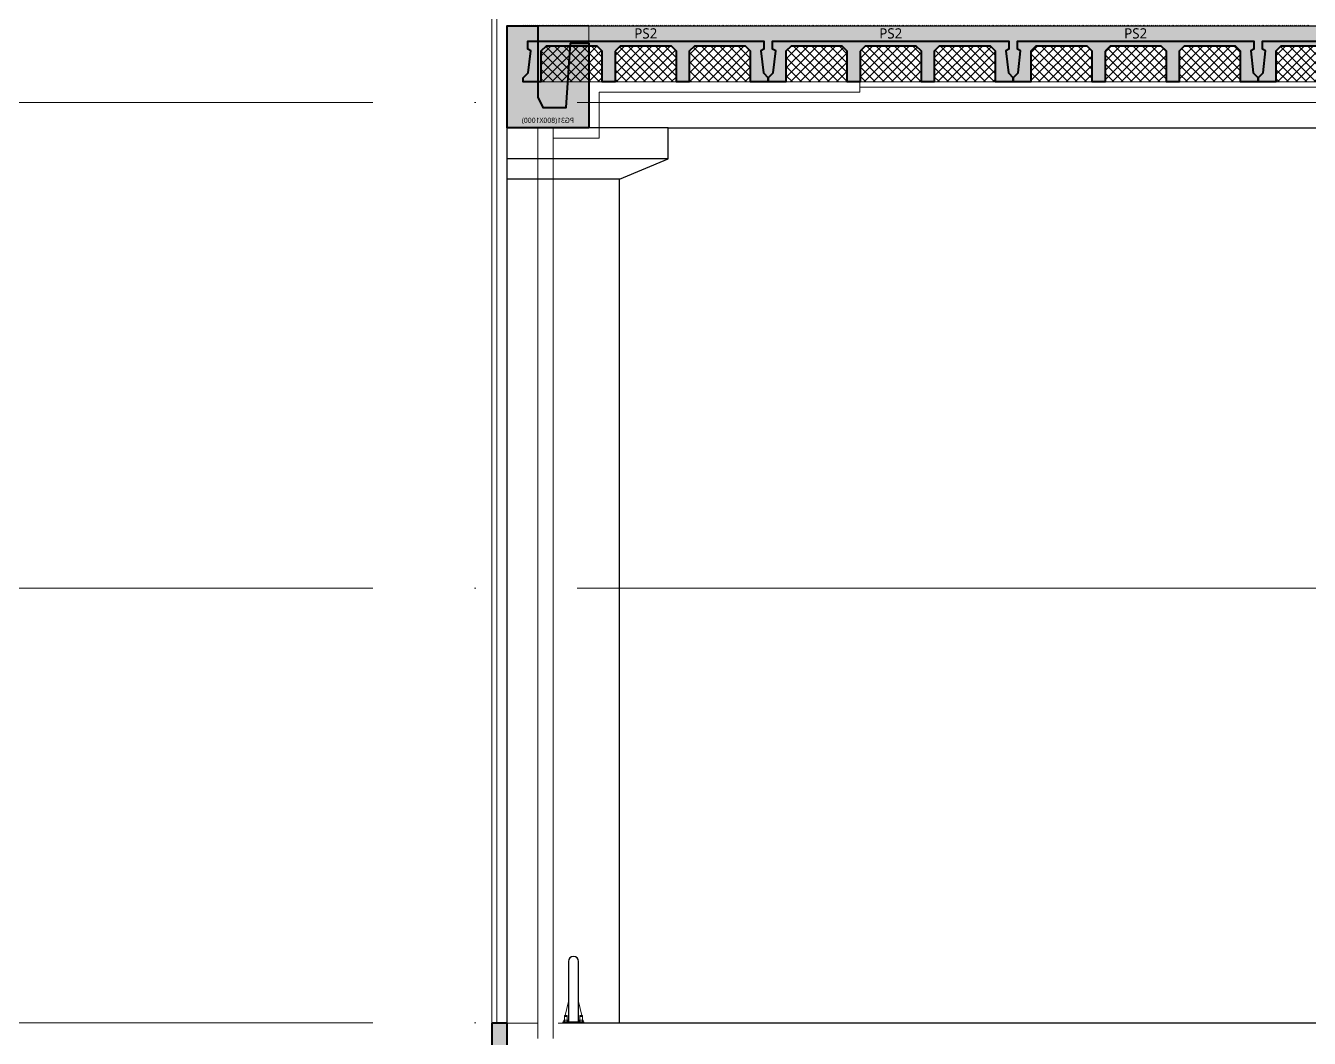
# Model space of a CAD drawing. Header units: millimetres. Extents: x 0 to 420000, y 0 to 297000.
# Drawn here: x 106806 to 119357, y 34300 to 44200 of the extents above; entities that cross this region are included whole.
import ezdxf
from ezdxf.enums import TextEntityAlignment as Align

# ---------------------------------------------------------------- set-up
doc = ezdxf.new("R2010")
doc.units = ezdxf.units.MM
doc.linetypes.add('0731_main_plan$0$form_$0$y-Landschaft$0$_$1$20120914_Verkehrsflächen_Grün$0$20120628_xref - Gammel$1$3_H-GL_F1_U3 - Default$0${ Offset Lines }', pattern=[0])
doc.linetypes.add('CEN', pattern=[62, 60, -1, 0, -1])
for name, color, linetype, lineweight in [('A-AXIS-LINE', 1, 'CEN', 15), ('A-CONC-LIN1', 2, 'Continuous', 40), ('A-CONC-LIN2', 7, 'Continuous', 25), ('A-ELEV-LIN2', 7, 'Continuous', 25), ('A-ELEV-LIN3', 8, 'Continuous', 18), ('A-WAXM-PANL', 6, 'Continuous', 20), ('A-XXXX-FIN2', 6, 'Continuous', 20), ('A-XXXX-INSL1', 15, 'Continuous', 18), ('A-XXXX-INSL2', 8, 'Continuous', 18)]:
    doc.layers.add(name, color=color, linetype=linetype, lineweight=lineweight)
doc.layers.add('A-CONC-SOLD', color=253, linetype='CEN')
doc.layers.add('A-XXXX-NPLT', color=144, linetype='Continuous', lineweight=15, plot=False)
doc.styles.add('맑은고딕', font='')
doc.styles.get('맑은고딕').set_extended_font_data('Malgun Gothic')

# ---------------------------------------------------------------- blocks, each defined once
blk = doc.blocks.new('axis(211208)')
at = {"layer": 'A-AXIS-LINE', "ltscale": 1000}
for p, q in [((4631788.1, -422118.7), (4955413.1, -422118.7)), ((4631788.1, -426868.7), (4955413.1, -426868.7)), ((4631788.1, -431118.7), (4955413.1, -431118.7))]:
    blk.add_line(p, q, dxfattribs=at)
blk = doc.blocks.new('지하2층')
at = {"layer": 'A-CONC-SOLD'}
h = blk.add_hatch(color=256, dxfattribs=at)
h.dxf.hatch_style = 1
h.paths.add_polyline_path([(4879374, -392169), (4878974, -392169), (4878974, -391119), (4878824, -391119), (4878824, -391369), (4878374, -391369), (4878374, -392369), (4878324, -392369), (4878324, -393069), (4878674, -393069), (4878674, -401669), (4877924, -401669), (4877924, -401119), (4877724, -401119), (4877724, -401669), (4801524, -401669), (4801524, -401129), (4801324, -401129), (4801324, -401969), (4801494, -401969), (4801479, -401978), (4801479, -402319), (4759169, -402319), (4759169, -401978), (4759154, -401969), (4759324, -401969), (4759324, -401129), (4759124, -401129), (4759124, -401669), (4682924, -401669), (4682924, -401119), (4682724, -401119), (4682724, -401669), (4681974, -401669), (4681974, -393069), (4682324, -393069), (4682324, -392369), (4682274, -392369), (4682274, -391369), (4681824, -391369), (4681824, -391119), (4681674, -391119), (4681674, -392169), (4681274, -392169), (4681274, -401969), (4758324, -401969), (4758324, -402619), (4802324, -402619), (4802324, -401969), (4879374, -401969)])
at = {"layer": 'A-CONC-LIN1'}
for points in [[(4681674, -391119), (4681674, -392169), (4681274, -392169), (4681274, -401969), (4758324, -401969), (4758324, -402619), (4802324, -402619), (4802324, -401969), (4879374, -401969), (4879374, -392169), (4878974, -392169), (4878974, -391119)], [(4759124, -401669), (4682924, -401669), (4682924, -401119), (4682724, -401119), (4682724, -401669), (4681974, -401669), (4681974, -393069), (4682324, -393069), (4682324, -392369), (4682274, -392369), (4682274, -391369), (4681824, -391369), (4681824, -391119), (4681674, -391119)]]:
    blk.add_lwpolyline(points, dxfattribs=at)
at = {"layer": 'A-XXXX-FIN2'}
for p, q in [((4682124, -391119), (4681824, -391119)), ((4734174, -391119), (4682324, -391119))]:
    blk.add_line(p, q, dxfattribs=at)
blk = doc.blocks.new('PS2')
at = {"layer": 'A-CONC-SOLD'}
h = blk.add_hatch(color=256, dxfattribs=at)
h.dxf.hatch_style = 1
h.paths.add_polyline_path([(1198, 0), (-1198, 0), (-1198, -510), (-1150, -460), (-1125, -245), (-1155, -230), (-1155, -150), (1155, -150), (1155, -230), (1125, -245), (1150, -460), (1198, -510)])
h = blk.add_hatch(color=256, dxfattribs=at)
h.dxf.hatch_style = 1
h.paths.add_polyline_path([(-1150, -460), (-1198, -510), (-1198, -550), (-1025, -550), (-1025, -510), (-1025, -250), (-975, -200), (-475, -200), (-425, -250), (-425, -510), (-425, -550), (-300, -550), (-300, -510), (-300, -250), (-250, -200), (250, -200), (300, -250), (300, -510), (300, -550), (425, -550), (425, -510), (425, -250), (475, -200), (975, -200), (1025, -250), (1025, -510), (1025, -550), (1198, -550), (1198, -510), (1150, -460), (1125, -245), (1155, -230), (1155, -150), (-1155, -150), (-1155, -230), (-1125, -245)])
at = {"layer": 'A-XXXX-INSL2'}
h = blk.add_hatch(dxfattribs=at)
h.set_pattern_fill('ANSI37', color=256, scale=20)
h.set_pattern_definition([(45, (-289951.5, -41968), (-44.90128, 44.90128), []), (135, (-289951.5, -41968), (-44.90128, -44.90128), [])])
h.paths.add_polyline_path([(-975, -200), (-1025, -250), (-1025, -510), (-1025, -550), (-425, -550), (-425, -510), (-425, -250), (-475, -200)])
h.paths.add_polyline_path([(-250, -200), (-300, -250), (-300, -510), (-300, -550), (300, -550), (300, -510), (300, -250), (250, -200)])
h.paths.add_polyline_path([(425, -510), (425, -550), (1025, -550), (1025, -510), (1025, -250), (975, -200), (475, -200), (425, -250)])
at = {"layer": 'A-CONC-LIN1', "color": 2, "linetype": '0731_main_plan$0$form_$0$y-Landschaft$0$_$1$20120914_Verkehrsflächen_Grün$0$20120628_xref - Gammel$1$3_H-GL_F1_U3 - Default$0${ Offset Lines }'}
blk.add_lwpolyline([(-300, -250), (-300, -510), (-300, -510), (-300, -550), (-425, -550), (-425, -510), (-425, -510), (-425, -250), (-475, -200), (-975, -200), (-1025, -250), (-1025, -510), (-1025, -510), (-1025, -550), (-1198, -550), (-1198, -510), (-1150, -460), (-1125, -245), (-1155, -230), (-1155, -150), (1155, -150), (1155, -230), (1125, -245), (1150, -460), (1198, -510), (1198, -550), (1025, -550), (1025, -510), (1025, -510), (1025, -250), (975, -200), (475, -200), (425, -250), (425, -510), (425, -510), (425, -550), (300, -550), (300, -510), (300, -510), (300, -250), (250, -200), (-250, -200)], close=True, dxfattribs=at)
at = {"layer": 'A-CONC-LIN2'}
blk.add_line((-1198, 0), (1198, 0), dxfattribs=at)
at = {"layer": 'A-XXXX-NPLT'}
for p, q in [((-1025, -550), (-425, -550)), ((-300, -550), (300, -550)), ((425, -550), (1025, -550))]:
    blk.add_line(p, q, dxfattribs=at)
at = {"layer": 'A-XXXX-NPLT', "style": '맑은고딕'}
blk.add_text('PS2', height=100, dxfattribs=at).set_placement((0, -75), align=Align.MIDDLE)
blk = doc.blocks.new('PG31')
at = {"layer": 'A-CONC-SOLD'}
h = blk.add_hatch(color=256, dxfattribs=at)
h.dxf.hatch_style = 1
h.paths.add_polyline_path([(-620, -170), (-580, -800), (-350, -800), (-300, -700), (-300, 0), (-800, 0), (-800, -170)])
h = blk.add_hatch(color=256, dxfattribs=at)
h.dxf.hatch_style = 1
h.paths.add_polyline_path([(-800, -1000), (0, -1000), (0, 0), (-300, 0), (-300, -700), (-350, -800), (-580, -800), (-620, -170), (-800, -170)])
at = {"layer": 'A-CONC-LIN1'}
blk.add_lwpolyline([(-800, -1000), (0, -1000), (0, 0), (-300, 0), (-300, -700), (-350, -800), (-580, -800), (-620, -170), (-800, -170)], close=True, dxfattribs=at)
at = {"layer": 'A-CONC-LIN2'}
blk.add_line((-800, 0), (-300, 0), dxfattribs=at)
at = {"layer": 'A-XXXX-NPLT'}
blk.add_lwpolyline([(0, 0), (-800, 0), (-800, -1000), (0, -1000)], close=True, dxfattribs=at)
at = {"layer": 'A-XXXX-NPLT', "style": '맑은고딕'}
blk.add_text('PG31(800X1000)', height=50, dxfattribs=at).set_placement((-400, -930), align=Align.MIDDLE)
blk = doc.blocks.new('냉동층(220321)')
at = {"layer": 'A-ELEV-LIN2'}
for p, q in [((4681824, -411119), (4681824, -402369)), ((4683400, -402369), (4681824, -402369)), ((4683400, -402669), (4683400, -402369)), ((4683400, -402369), (4737824, -402369)), ((4683400, -402669), (4681824, -402669)), ((4682924, -402869), (4683400, -402669)), ((4682924, -402869), (4681824, -402869)), ((4682924, -411119), (4682924, -402869))]:
    blk.add_line(p, q, dxfattribs=at)
at = {"layer": 'A-WAXM-PANL'}
for p, q in [((4681674, -401119), (4681674, -411119)), ((4681724, -401119), (4681724, -411119))]:
    blk.add_line(p, q, dxfattribs=at)
at = {"layer": 'A-XXXX-INSL1'}
for points in [[(4682274, -402469), (4682724, -402469), (4682724, -402019), (4685274, -402019), (4685274, -401919)], [(4685274, -401969), (4725974, -401969), (4725974, -402419), (4726674, -402419), (4726674, -401969), (4734974, -401969)], [(4682124, -411269), (4682124, -402369)], [(4682274, -411269), (4682274, -402369)]]:
    blk.add_lwpolyline(points, dxfattribs=at)
at = {"layer": 'A-XXXX-INSL2'}
for points in [[(4681974, -401369), (4681974, -401369), (4681985, -401365)], [(4682003, -401365), (4682014, -401369), (4682025, -401365)], [(4682043, -401365), (4682054, -401369), (4682065, -401365)], [(4682083, -401365), (4682094, -401369), (4682105, -401365)], [(4682123, -401365), (4682134, -401369), (4682145, -401365)], [(4682163, -401365), (4682174, -401369), (4682185, -401365)], [(4682203, -401365), (4682214, -401369), (4682225, -401365)], [(4682243, -401365), (4682254, -401369), (4682265, -401365)], [(4682283, -401365), (4682294, -401369), (4682305, -401365)], [(4682323, -401365), (4682334, -401369), (4682345, -401365)], [(4682363, -401365), (4682374, -401369), (4682385, -401365)], [(4682403, -401365), (4682414, -401369), (4682425, -401365)], [(4682443, -401365), (4682454, -401369), (4682465, -401365)], [(4682483, -401365), (4682494, -401369), (4682505, -401365)], [(4682523, -401365), (4682534, -401369), (4682545, -401365)], [(4682563, -401365), (4682574, -401369), (4682585, -401365)], [(4682603, -401365), (4682614, -401369), (4682625, -401365)], [(4682643, -401365), (4682654, -401369), (4682665, -401365)], [(4682683, -401365), (4682694, -401369), (4682705, -401365)], [(4682723, -401365), (4682734, -401369), (4682745, -401365)], [(4682763, -401365), (4682774, -401369), (4682785, -401365)], [(4682803, -401365), (4682814, -401369), (4682825, -401365)], [(4682843, -401365), (4682854, -401369), (4682865, -401365)], [(4682883, -401365), (4682894, -401369), (4682905, -401365)], [(4682923, -401365), (4682934, -401369), (4682945, -401365)], [(4682963, -401365), (4682974, -401369), (4682985, -401365)], [(4683003, -401365), (4683014, -401369), (4683025, -401365)], [(4683043, -401365), (4683054, -401369), (4683065, -401365)], [(4683083, -401365), (4683094, -401369), (4683105, -401365)], [(4683123, -401365), (4683134, -401369), (4683145, -401365)], [(4683163, -401365), (4683174, -401369), (4683185, -401365)], [(4683203, -401365), (4683214, -401369), (4683225, -401365)], [(4683243, -401365), (4683254, -401369), (4683265, -401365)], [(4683283, -401365), (4683294, -401369), (4683305, -401365)], [(4683323, -401365), (4683334, -401369), (4683345, -401365)], [(4683363, -401365), (4683374, -401369), (4683385, -401365)], [(4683403, -401365), (4683414, -401369), (4683425, -401365)], [(4683443, -401365), (4683454, -401369), (4683465, -401365)], [(4683483, -401365), (4683494, -401369), (4683505, -401365)], [(4683523, -401365), (4683534, -401369), (4683545, -401365)], [(4683563, -401365), (4683574, -401369), (4683585, -401365)], [(4683603, -401365), (4683614, -401369), (4683625, -401365)], [(4683643, -401365), (4683654, -401369), (4683665, -401365)], [(4683683, -401365), (4683694, -401369), (4683705, -401365)], [(4683723, -401365), (4683734, -401369), (4683745, -401365)], [(4683763, -401365), (4683774, -401369), (4683785, -401365)], [(4683803, -401365), (4683814, -401369), (4683825, -401365)], [(4683843, -401365), (4683854, -401369), (4683865, -401365)], [(4683883, -401365), (4683894, -401369), (4683905, -401365)], [(4683923, -401365), (4683934, -401369), (4683945, -401365)], [(4683963, -401365), (4683974, -401369), (4683985, -401365)], [(4684003, -401365), (4684014, -401369), (4684025, -401365)], [(4684043, -401365), (4684054, -401369), (4684065, -401365)], [(4684083, -401365), (4684094, -401369), (4684105, -401365)], [(4684123, -401365), (4684134, -401369), (4684145, -401365)], [(4684163, -401365), (4684174, -401369), (4684185, -401365)], [(4684203, -401365), (4684214, -401369), (4684225, -401365)], [(4684243, -401365), (4684254, -401369), (4684265, -401365)], [(4684283, -401365), (4684294, -401369), (4684305, -401365)], [(4684323, -401365), (4684334, -401369), (4684345, -401365)], [(4684363, -401365), (4684374, -401369), (4684385, -401365)], [(4684403, -401365), (4684414, -401369), (4684425, -401365)], [(4684443, -401365), (4684454, -401369), (4684465, -401365)], [(4684483, -401365), (4684494, -401369), (4684505, -401365)], [(4684523, -401365), (4684534, -401369), (4684545, -401365)], [(4684563, -401365), (4684574, -401369), (4684585, -401365)], [(4684603, -401365), (4684614, -401369), (4684625, -401365)], [(4684643, -401365), (4684654, -401369), (4684665, -401365)], [(4684683, -401365), (4684694, -401369), (4684705, -401365)], [(4684723, -401365), (4684734, -401369), (4684745, -401365)], [(4684763, -401365), (4684774, -401369), (4684785, -401365)], [(4684803, -401365), (4684814, -401369), (4684825, -401365)], [(4684843, -401365), (4684854, -401369), (4684865, -401365)], [(4684883, -401365), (4684894, -401369), (4684905, -401365)], [(4684923, -401365), (4684934, -401369), (4684945, -401365)], [(4684963, -401365), (4684974, -401369), (4684985, -401365)], [(4685003, -401365), (4685014, -401369), (4685025, -401365)], [(4685043, -401365), (4685054, -401369), (4685065, -401365)], [(4685083, -401365), (4685094, -401369), (4685105, -401365)], [(4685123, -401365), (4685134, -401369), (4685145, -401365)], [(4685163, -401365), (4685174, -401369), (4685185, -401365)], [(4685203, -401365), (4685214, -401369), (4685225, -401365)], [(4685243, -401365), (4685254, -401369), (4685265, -401365)], [(4685283, -401365), (4685294, -401369), (4685305, -401365)], [(4685323, -401365), (4685334, -401369), (4685345, -401365)], [(4685363, -401365), (4685374, -401369), (4685385, -401365)], [(4685403, -401365), (4685414, -401369), (4685425, -401365)], [(4685443, -401365), (4685454, -401369), (4685465, -401365)], [(4685483, -401365), (4685494, -401369), (4685505, -401365)], [(4685523, -401365), (4685534, -401369), (4685545, -401365)], [(4685563, -401365), (4685574, -401369), (4685585, -401365)], [(4685603, -401365), (4685614, -401369), (4685625, -401365)], [(4685643, -401365), (4685654, -401369), (4685665, -401365)], [(4685683, -401365), (4685694, -401369), (4685705, -401365)], [(4685723, -401365), (4685734, -401369), (4685745, -401365)], [(4685763, -401365), (4685774, -401369), (4685785, -401365)], [(4685803, -401365), (4685814, -401369), (4685825, -401365)], [(4685843, -401365), (4685854, -401369), (4685865, -401365)], [(4685883, -401365), (4685894, -401369), (4685905, -401365)], [(4685923, -401365), (4685934, -401369), (4685945, -401365)], [(4685963, -401365), (4685974, -401369), (4685985, -401365)], [(4686003, -401365), (4686014, -401369), (4686025, -401365)], [(4686043, -401365), (4686054, -401369), (4686065, -401365)], [(4686083, -401365), (4686094, -401369), (4686105, -401365)], [(4686123, -401365), (4686134, -401369), (4686145, -401365)], [(4686163, -401365), (4686174, -401369), (4686185, -401365)], [(4686203, -401365), (4686214, -401369), (4686225, -401365)], [(4686243, -401365), (4686254, -401369), (4686265, -401365)], [(4686283, -401365), (4686294, -401369), (4686305, -401365)], [(4686323, -401365), (4686334, -401369), (4686345, -401365)], [(4686363, -401365), (4686374, -401369), (4686385, -401365)], [(4686403, -401365), (4686414, -401369), (4686425, -401365)], [(4686443, -401365), (4686454, -401369), (4686465, -401365)], [(4686483, -401365), (4686494, -401369), (4686505, -401365)], [(4686523, -401365), (4686534, -401369), (4686545, -401365)], [(4686563, -401365), (4686574, -401369), (4686585, -401365)], [(4686603, -401365), (4686614, -401369), (4686625, -401365)], [(4686643, -401365), (4686654, -401369), (4686665, -401365)], [(4686683, -401365), (4686694, -401369), (4686705, -401365)], [(4686723, -401365), (4686734, -401369), (4686745, -401365)], [(4686763, -401365), (4686774, -401369), (4686785, -401365)], [(4686803, -401365), (4686814, -401369), (4686825, -401365)], [(4686843, -401365), (4686854, -401369), (4686865, -401365)], [(4686883, -401365), (4686894, -401369), (4686905, -401365)], [(4686923, -401365), (4686934, -401369), (4686945, -401365)], [(4686963, -401365), (4686974, -401369), (4686985, -401365)], [(4687003, -401365), (4687014, -401369), (4687025, -401365)], [(4687043, -401365), (4687054, -401369), (4687065, -401365)], [(4687083, -401365), (4687094, -401369), (4687105, -401365)], [(4687123, -401365), (4687134, -401369), (4687145, -401365)], [(4687163, -401365), (4687174, -401369), (4687185, -401365)], [(4687203, -401365), (4687214, -401369), (4687225, -401365)], [(4687243, -401365), (4687254, -401369), (4687265, -401365)], [(4687283, -401365), (4687294, -401369), (4687305, -401365)], [(4687323, -401365), (4687334, -401369), (4687345, -401365)], [(4687363, -401365), (4687374, -401369), (4687385, -401365)], [(4687403, -401365), (4687414, -401369), (4687425, -401365)], [(4687443, -401365), (4687454, -401369), (4687465, -401365)], [(4687483, -401365), (4687494, -401369), (4687505, -401365)], [(4687523, -401365), (4687534, -401369), (4687545, -401365)], [(4687563, -401365), (4687574, -401369), (4687585, -401365)], [(4687603, -401365), (4687614, -401369), (4687625, -401365)], [(4687643, -401365), (4687654, -401369), (4687665, -401365)], [(4687683, -401365), (4687694, -401369), (4687705, -401365)], [(4687723, -401365), (4687734, -401369), (4687745, -401365)], [(4687763, -401365), (4687774, -401369), (4687785, -401365)], [(4687803, -401365), (4687814, -401369), (4687825, -401365)], [(4687843, -401365), (4687854, -401369), (4687865, -401365)], [(4687883, -401365), (4687894, -401369), (4687905, -401365)], [(4687923, -401365), (4687934, -401369), (4687945, -401365)], [(4687963, -401365), (4687974, -401369), (4687985, -401365)], [(4688003, -401365), (4688014, -401369), (4688025, -401365)], [(4688043, -401365), (4688054, -401369), (4688065, -401365)], [(4688083, -401365), (4688094, -401369), (4688105, -401365)], [(4688123, -401365), (4688134, -401369), (4688145, -401365)], [(4688163, -401365), (4688174, -401369), (4688185, -401365)], [(4688203, -401365), (4688214, -401369), (4688225, -401365)], [(4688243, -401365), (4688254, -401369), (4688265, -401365)], [(4688283, -401365), (4688294, -401369), (4688305, -401365)], [(4688323, -401365), (4688334, -401369), (4688345, -401365)], [(4688363, -401365), (4688374, -401369), (4688385, -401365)], [(4688403, -401365), (4688414, -401369), (4688425, -401365)], [(4688443, -401365), (4688454, -401369), (4688465, -401365)], [(4688483, -401365), (4688494, -401369), (4688505, -401365)], [(4688523, -401365), (4688534, -401369), (4688545, -401365)], [(4688563, -401365), (4688574, -401369), (4688585, -401365)], [(4688603, -401365), (4688614, -401369), (4688625, -401365)], [(4688643, -401365), (4688654, -401369), (4688665, -401365)], [(4688683, -401365), (4688694, -401369), (4688705, -401365)], [(4688723, -401365), (4688734, -401369), (4688745, -401365)], [(4688763, -401365), (4688774, -401369), (4688785, -401365)], [(4688803, -401365), (4688814, -401369), (4688825, -401365)], [(4688843, -401365), (4688854, -401369), (4688865, -401365)], [(4688883, -401365), (4688894, -401369), (4688905, -401365)], [(4688923, -401365), (4688934, -401369), (4688945, -401365)], [(4688963, -401365), (4688974, -401369), (4688985, -401365)], [(4689003, -401365), (4689014, -401369), (4689025, -401365)], [(4689043, -401365), (4689054, -401369), (4689065, -401365)], [(4689083, -401365), (4689094, -401369), (4689105, -401365)], [(4689123, -401365), (4689134, -401369), (4689145, -401365)], [(4689163, -401365), (4689174, -401369), (4689185, -401365)], [(4689203, -401365), (4689214, -401369), (4689225, -401365)], [(4689243, -401365), (4689254, -401369), (4689265, -401365)], [(4689283, -401365), (4689294, -401369), (4689305, -401365)], [(4689323, -401365), (4689334, -401369), (4689345, -401365)], [(4689363, -401365), (4689374, -401369), (4689385, -401365)], [(4689403, -401365), (4689414, -401369), (4689425, -401365)], [(4689443, -401365), (4689454, -401369), (4689465, -401365)], [(4689483, -401365), (4689494, -401369), (4689505, -401365)], [(4689523, -401365), (4689534, -401369), (4689545, -401365)], [(4689563, -401365), (4689574, -401369), (4689585, -401365)], [(4689603, -401365), (4689614, -401369), (4689625, -401365)], [(4689643, -401365), (4689654, -401369), (4689665, -401365)]]:
    blk.add_lwpolyline(points, dxfattribs=at)
at = {"xscale": -1}
blk.add_blockref('PG31', (4681824, -401369), dxfattribs=at)
for p in [(4683181, -401369), (4685576, -401369), (4687971, -401369), (4690366, -401369)]:
    blk.add_blockref('PS2', p)
blk = doc.blocks.new('추락방지볼라드')
at = {"layer": 'A-ELEV-LIN2'}
for p, q in [((-100, 10), (100, 10)), ((-100, 0), (-100, 10)), ((-100, 0), (100, 0)), ((100, 0), (100, 10))]:
    blk.add_line(p, q, dxfattribs=at)
for points in [[(-50, 600), (-50, 10)], [(50, 10), (50, 600)]]:
    blk.add_lwpolyline(points, dxfattribs=at)
blk.add_arc((0, 600), 50, 0, 180, dxfattribs=at)
at = {"layer": 'A-ELEV-LIN3'}
for p, q in [((-50, 210), (-81, 73)), ((50, 210), (81, 73)), ((-99, 12), (-99, 10)), ((-99, 12), (-50, 12)), ((-94, 28), (-54, 28)), ((-94, 28), (-94, 12)), ((-85, 73), (-88, 71)), ((-88, 71), (-88, 12)), ((-88, 71), (-61, 70)), ((-88, 67), (-61, 66)), ((-88, 64), (-61, 62)), ((-85, 73), (-63, 73)), ((-63, 73), (-61, 71)), ((-61, 71), (-61, 12)), ((-54, 28), (-54, 12)), ((-50, 12), (-50, 10)), ((50, 12), (50, 10)), ((99, 12), (50, 12)), ((94, 28), (54, 28)), ((54, 28), (54, 12)), ((63, 73), (61, 71)), ((61, 71), (61, 12)), ((88, 71), (61, 70)), ((88, 67), (61, 66)), ((88, 64), (61, 62)), ((85, 73), (63, 73)), ((85, 73), (88, 71)), ((88, 71), (88, 12)), ((94, 28), (94, 12)), ((99, 12), (99, 10))]:
    blk.add_line(p, q, dxfattribs=at)

msp = doc.modelspace()

# ---------------------------------------------------------------- block references
for name, p in [('냉동층(220321)', (-4570311.3, 445568.7)), ('추락방지볼라드', (112162.5, 34450)), ('지하2층', (-4570311.3, 425568.7))]:
    msp.add_blockref(name, p)
at = {"layer": 'A-AXIS-LINE'}
msp.add_blockref('axis(211208)', (-4581588.1, 465568.7), dxfattribs=at)

doc.saveas('drawing.dxf')
